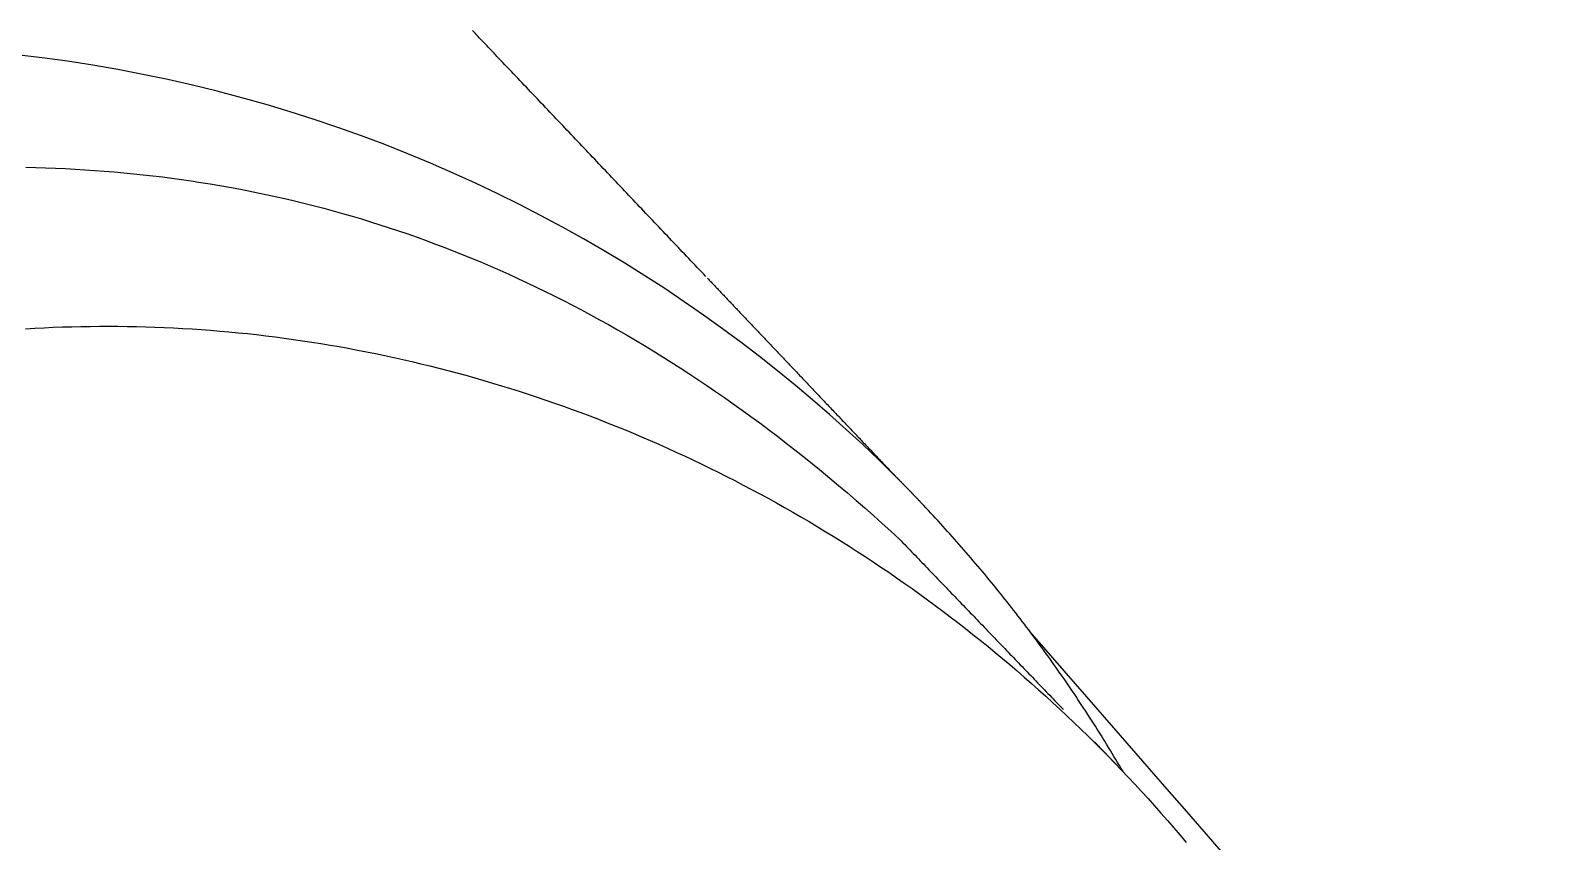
# Model space of a CAD drawing. Header units: metres. Extents: x 630750 to 860239, y 578133 to 726633.
# Drawn here: x 708255.52 to 708279.79, y 673602.79 to 673615.67 of the extents above; entities that cross this region are included whole.
import ezdxf

# ---------------------------------------------------------------- set-up
doc = ezdxf.new("R2010")
doc.units = ezdxf.units.M
doc.header["$LTSCALE"] = 300
doc.linetypes.add('3$0$업무시설_xr-base$0$CONTINOUS', pattern=[0])
for name, color, linetype in [('3$0$A-CON', 2, 'Continuous'), ('3$0$A-WALL-CONC', 2, 'Continuous'), ('3$0$KUK-TOILET-fu', 6, 'Continuous')]:
    doc.layers.add(name, color=color, linetype=linetype)

# ---------------------------------------------------------------- blocks, each defined once
blk = doc.blocks.new('3$0$con2')
at = {"layer": '3$0$A-WALL-CONC', "linetype": '3$0$업무시설_xr-base$0$CONTINOUS'}
h = blk.add_hatch(color=251, dxfattribs=at)
h.dxf.hatch_style = 1
edge = h.paths.add_edge_path(flags=17)
edge.add_arc((-134345.858, -276172.156), 450, 0, 360)
h.paths.add_polyline_path([(-156156.583, -311179.88), (-156334.967, -311089.442), (-156922.815, -312248.94), (-156744.43, -312339.378)], flags=16)
h.paths.add_polyline_path([(-157332.277, -313498.876), (-157510.662, -313408.438), (-158053.29, -314478.744), (-157874.905, -314569.182)], flags=16)
h.paths.add_polyline_path([(-94657.594, -334034.689), (-94715.668, -334226.072), (-93739.615, -334522.248), (-93681.541, -334330.865)], flags=17)
h.paths.add_polyline_path([(-111499.305, -328924.21), (-111557.378, -329115.593), (-110581.325, -329411.769), (-110523.251, -329220.386)], flags=17)
h.paths.add_polyline_path([(-109394.092, -329563.02), (-109452.165, -329754.403), (-108476.112, -330050.579), (-108418.038, -329859.196)], flags=17)
h.paths.add_polyline_path([(-107288.879, -330201.83), (-107346.952, -330393.213), (-106370.899, -330689.389), (-106312.825, -330498.006)], flags=17)
h.paths.add_polyline_path([(-105183.666, -330840.64), (-105241.739, -331032.023), (-104265.686, -331328.199), (-104207.612, -331136.816)], flags=17)
h.paths.add_polyline_path([(-103078.453, -331479.45), (-103136.526, -331670.833), (-102160.473, -331967.009), (-102102.399, -331775.626)], flags=16)
h.paths.add_polyline_path([(-100973.24, -332118.26), (-101031.313, -332309.643), (-100055.26, -332605.819), (-99997.186, -332414.436)], flags=16)
h.paths.add_polyline_path([(-98868.027, -332757.07), (-98926.1, -332948.453), (-97950.047, -333244.629), (-97891.973, -333053.246)], flags=16)
h.paths.add_polyline_path([(-96762.814, -333395.88), (-96820.887, -333587.263), (-95844.834, -333883.439), (-95786.76, -333692.056)], flags=16)
edge = h.paths.add_edge_path(flags=17)
edge.add_arc((-134345.856, -286072.182), 450, 0, 360)
h.paths.add_polyline_path([(-143845.859, -275922.157), (-143845.859, -275872.157), (-144545.853, -275872.157), (-144545.853, -286422.157), (-141345.854, -286422.157), (-141345.854, -286222.157), (-143845.853, -286222.157), (-143845.853, -285772.161), (-144345.853, -285772.161), (-144345.853, -276572.157), (-143845.853, -276572.157), (-143845.853, -276122.157), (-141745.853, -276122.157), (-141345.854, -276122.157), (-141345.854, -275922.157)], flags=17)
h.paths.add_polyline_path([(-104645.857, -260722.156), (-107545.856, -260722.155), (-107545.856, -260922.155), (-104645.857, -260922.156)], flags=16)
h.paths.add_polyline_path([(-105845.857, -322372.155), (-105845.857, -325422.155), (-105555.857, -325422.155), (-105555.857, -325222.155), (-105645.857, -325222.155), (-105645.857, -322572.155), (-99445.857, -322572.155), (-99445.857, -325222.155), (-104555.857, -325222.155), (-104555.857, -325422.155), (-99245.857, -325422.155), (-99245.857, -322372.155)], flags=17)
edge = h.paths.add_edge_path(flags=17)
edge.add_arc((-99495.856, -295972.156), 450, 0, 360)
edge = h.paths.add_edge_path(flags=17)
edge.add_arc((-114495.858, -312472.156), 450, 0, 360)
edge = h.paths.add_edge_path(flags=17)
edge.add_arc((-114495.858, -319072.156), 450, 0, 360)
edge = h.paths.add_edge_path(flags=16)
edge.add_arc((-114545.858, -327472.156), 400, 0, 360)
h.paths.add_polyline_path([(-99895.856, -302172.155), (-99095.856, -302172.155), (-99095.856, -302972.155), (-99895.856, -302972.155)], flags=17)
h.paths.add_polyline_path([(-92295.858, -302072.156), (-91595.858, -302072.156), (-91595.858, -303072.156), (-92295.858, -303072.156)], flags=17)
h.paths.add_polyline_path([(-92295.858, -311972.156), (-91595.858, -311972.156), (-91595.858, -312972.156), (-92295.858, -312972.156)], flags=17)
edge = h.paths.add_edge_path()
edge.add_arc((-127717.72, -334910.624), 400, 0, 360)
h.paths.add_polyline_path([(-166745.858, -285572.156), (-165945.858, -285572.156), (-165945.858, -286372.156), (-166745.858, -286372.156)], flags=16)
h.paths.add_polyline_path([(-151620.101, -327239.629), (-152385.633, -327007.334), (-152617.927, -327772.866), (-151852.395, -328005.161)], flags=16)
h.paths.add_polyline_path([(-164251.379, -323406.769), (-165016.911, -323174.474), (-165249.205, -323940.006), (-164483.673, -324172.301)], flags=17)
h.paths.add_polyline_path([(-165728.136, -305715.747), (-166493.668, -305483.453), (-166725.962, -306248.985), (-165960.43, -306481.279)], flags=16)
h.paths.add_polyline_path([(-170567.018, -321490.339), (-171332.55, -321258.044), (-171564.844, -322023.576), (-170799.312, -322255.871)], flags=17)
h.paths.add_polyline_path([(-166745.856, -295572.154), (-165945.856, -295572.154), (-165945.856, -296372.154), (-166745.856, -296372.154)], flags=16)
edge = h.paths.add_edge_path(flags=16)
edge.add_arc((-137840, -314543.935), 450, 0, 360)
edge = h.paths.add_edge_path(flags=16)
edge.add_arc((-128366.542, -317418.58), 450, 0, 360)
h.paths.add_polyline_path([(-146814.546, -311402.673), (-147580.078, -311170.379), (-147812.373, -311935.911), (-147046.841, -312168.205)], flags=16)
h.paths.add_polyline_path([(-182399.099, -318004.491), (-183068.939, -317801.233), (-183272.197, -318471.073), (-182602.357, -318674.331)], flags=16)
h.paths.add_polyline_path([(-183245.858, -305522.156), (-182545.858, -305522.156), (-182545.858, -306222.156), (-183245.858, -306222.156)], flags=16)
h.paths.add_polyline_path([(-183245.858, -295622.156), (-182545.858, -295622.156), (-182545.858, -296322.156), (-183245.858, -296322.156)], flags=17)
h.paths.add_polyline_path([(-183245.858, -285722.156), (-182545.858, -285722.156), (-182545.858, -286422.156), (-183245.858, -286422.156)], flags=17)
h.paths.add_polyline_path([(-183245.858, -280472.154), (-182545.858, -280472.154), (-182545.858, -281172.154), (-183245.858, -281172.154)], flags=17)
h.paths.add_polyline_path([(-167847.824, -312701.227), (-168613.356, -312468.932), (-168845.65, -313234.464), (-168080.118, -313466.759)], flags=17)
h.paths.add_polyline_path([(-173995.858, -310859.87), (-173195.858, -310859.87), (-173195.858, -311659.87), (-173995.858, -311659.87)], flags=16)
h.paths.add_polyline_path([(-173995.858, -305472.156), (-173195.858, -305472.156), (-173195.858, -306272.156), (-173995.858, -306272.156)], flags=16)
edge = h.paths.add_edge_path(flags=17)
edge.add_arc((-130500.747, -324451.906), 450, 0, 360)
edge = h.paths.add_edge_path(flags=17)
edge.add_arc((-139974.207, -321577.262), 450, 0, 360)
h.paths.add_polyline_path([(-148948.752, -318435.999), (-149714.284, -318203.704), (-149946.579, -318969.236), (-149181.047, -319201.531)], flags=16)
h.paths.add_polyline_path([(-173995.858, -295572.156), (-173195.858, -295572.156), (-173195.858, -296372.156), (-173995.858, -296372.156)], flags=16)
h.paths.add_polyline_path([(-173995.858, -285672.156), (-173195.858, -285672.156), (-173195.858, -286472.156), (-173995.858, -286472.156)], flags=16)
h.paths.add_polyline_path([(-164445.853, -276572.156), (-163645.853, -276572.156), (-163645.853, -275772.156), (-164445.853, -275772.156)], flags=16)
h.paths.add_polyline_path([(-173945.858, -276472.156), (-173345.858, -276472.156), (-173345.858, -275872.156), (-173945.858, -275872.156)], flags=17)
h.paths.add_polyline_path([(-144645.853, -302172.155), (-143845.853, -302172.155), (-143845.853, -302972.155), (-144645.853, -302972.155)], flags=17)
h.paths.add_polyline_path([(-144645.853, -295572.155), (-143845.853, -295572.155), (-143845.853, -296372.155), (-144645.853, -296372.155)], flags=16)
h.paths.add_polyline_path([(-99845.856, -327072.155), (-99045.856, -327072.155), (-99045.856, -327872.155), (-99845.856, -327872.155)], flags=16)
h.paths.add_polyline_path([(-154445.853, -302272.155), (-153845.853, -302272.155), (-153845.853, -302872.155), (-154445.853, -302872.155)], flags=17)
edge = h.paths.add_edge_path(flags=17)
edge.add_arc((-124445.856, -286072.156), 350, 0, 360)
edge = h.paths.add_edge_path(flags=17)
edge.add_arc((-124445.856, -295972.155), 350, 0, 360)
edge = h.paths.add_edge_path(flags=17)
edge.add_arc((-134345.855, -302572.155), 350, 0, 360)
edge = h.paths.add_edge_path(flags=17)
edge.add_arc((-134345.855, -295972.155), 350, 0, 360)
h.paths.add_polyline_path([(-92345.858, -253222.152), (-91645.858, -253222.152), (-91645.858, -253922.152), (-92345.858, -253922.152)], flags=17)
h.paths.add_polyline_path([(-173995.858, -253222.152), (-173295.858, -253222.152), (-173295.858, -253922.152), (-173995.858, -253922.152)], flags=17)
h.paths.add_polyline_path([(-92345.858, -333872.156), (-91645.858, -333872.156), (-91645.858, -334572.156), (-92345.858, -334572.156)], flags=17)
h.paths.add_polyline_path([(-92395.858, -327072.156), (-91645.858, -327072.156), (-91645.858, -327872.156), (-92395.858, -327872.156)], flags=16)
h.paths.add_polyline_path([(-92295.858, -318572.156), (-91595.858, -318572.156), (-91595.858, -319572.156), (-92295.858, -319572.156)], flags=17)
edge = h.paths.add_edge_path(flags=17)
edge.add_arc((-107945.858, -329272.156), 450, 0, 360)
edge = h.paths.add_edge_path(flags=17)
edge.add_arc((-107945.858, -295972.156), 500, 0, 360)
h.paths.add_polyline_path([(-108345.858, -318572.156), (-107545.858, -318572.156), (-107545.858, -319572.156), (-108345.858, -319572.156)], flags=17)
h.paths.add_polyline_path([(-108345.858, -311972.156), (-107545.858, -311972.156), (-107545.858, -312972.156), (-108345.858, -312972.156)], flags=17)
h.paths.add_polyline_path([(-108345.858, -302072.156), (-107545.858, -302072.156), (-107545.858, -303072.156), (-108345.858, -303072.156)], flags=17)
h.paths.add_polyline_path([(-124845.86, -253172.156), (-124045.86, -253172.156), (-124045.86, -253972.156), (-124845.86, -253972.156)], flags=17)
h.paths.add_polyline_path([(-144645.858, -253172.156), (-143845.858, -253172.156), (-143845.858, -253972.156), (-144645.858, -253972.156)], flags=17)
h.paths.add_polyline_path([(-164445.607, -253172.156), (-163645.607, -253172.156), (-163645.607, -253972.156), (-164445.607, -253972.156)], flags=17)
h.paths.add_polyline_path([(-114945.858, -253172.156), (-114145.858, -253172.156), (-114145.858, -253972.156), (-114945.858, -253972.156)], flags=17)
h.paths.add_polyline_path([(-134645.858, -253272.156), (-134045.858, -253272.156), (-134045.858, -253872.156), (-134645.858, -253872.156)], flags=17)
h.paths.add_polyline_path([(-154445.858, -253272.156), (-153845.858, -253272.156), (-153845.858, -253872.156), (-154445.858, -253872.156)], flags=17)
h.paths.add_polyline_path([(-99745.858, -253272.156), (-99145.858, -253272.156), (-99145.858, -253872.156), (-99745.858, -253872.156)], flags=17)
h.paths.add_polyline_path([(-108345.858, -253172.156), (-107545.858, -253172.156), (-107545.858, -253972.156), (-108345.858, -253972.156)], flags=17)
h.paths.add_polyline_path([(-92295.858, -295622.156), (-91595.858, -295622.156), (-91595.858, -296322.156), (-92295.858, -296322.156)], flags=17)
h.paths.add_polyline_path([(-92295.858, -285722.156), (-91595.858, -285722.156), (-91595.858, -286422.156), (-92295.858, -286422.156)], flags=17)
h.paths.add_polyline_path([(-92295.858, -275822.156), (-91595.858, -275822.156), (-91595.858, -276522.156), (-92295.858, -276522.156)], flags=17)
h.paths.add_polyline_path([(-92295.858, -269222.156), (-91595.858, -269222.156), (-91595.858, -269922.156), (-92295.858, -269922.156)], flags=17)
h.paths.add_polyline_path([(-92295.858, -260722.156), (-91595.858, -260722.156), (-91595.858, -261422.156), (-92295.858, -261422.156)], flags=17)
h.paths.add_polyline_path([(-99845.858, -331472.156), (-99045.858, -331472.156), (-99045.858, -332272.156), (-99845.858, -332272.156)], flags=16)
h.paths.add_polyline_path([(-114945.858, -285672.156), (-114145.858, -285672.156), (-114145.858, -286472.156), (-114945.858, -286472.156)], flags=16)
h.paths.add_polyline_path([(-174045.858, -269172.156), (-173245.858, -269172.156), (-173245.858, -269972.156), (-174045.858, -269972.156)], flags=16)
h.paths.add_polyline_path([(-174045.858, -260672.156), (-173245.858, -260672.156), (-173245.858, -261472.156), (-174045.858, -261472.156)], flags=16)
edge = h.paths.add_edge_path(flags=17)
edge.add_arc((-124445.858, -276172.156), 450, 0, 360)
edge = h.paths.add_edge_path(flags=17)
edge.add_arc((-114545.858, -295972.156), 450, 0, 360)
edge = h.paths.add_edge_path(flags=17)
edge.add_arc((-114545.858, -302572.156), 450, 0, 360)
h.paths.add_polyline_path([(-114945.858, -269172.156), (-114145.858, -269172.156), (-114145.858, -269972.156), (-114945.858, -269972.156)], flags=16)
h.paths.add_polyline_path([(-100595.858, -260722.156), (-99795.858, -260722.156), (-99795.858, -261522.156), (-100595.858, -261522.156)], flags=17)
h.paths.add_polyline_path([(-114945.858, -260672.156), (-114145.858, -260672.156), (-114145.858, -261472.156), (-114945.858, -261472.156)], flags=16)
h.paths.add_polyline_path([(-108345.856, -285672.155), (-107545.856, -285672.155), (-107545.856, -286472.155), (-108345.856, -286472.155)], flags=16)
h.paths.add_polyline_path([(-99895.856, -285672.155), (-99095.856, -285672.155), (-99095.856, -286472.155), (-99895.856, -286472.155)], flags=16)
h.paths.add_polyline_path([(-99895.856, -275772.155), (-99095.856, -275772.155), (-99095.856, -276572.155), (-99895.856, -276572.155)], flags=16)
h.paths.add_polyline_path([(-108345.856, -275772.155), (-107545.856, -275772.155), (-107545.856, -276572.155), (-108345.856, -276572.155)], flags=16)
h.paths.add_polyline_path([(-114945.856, -275772.155), (-114145.856, -275772.155), (-114145.856, -276572.155), (-114945.856, -276572.155)], flags=16)
h.paths.add_polyline_path([(-124845.856, -260672.155), (-124045.856, -260672.155), (-124045.856, -261472.155), (-124845.856, -261472.155)], flags=16)
h.paths.add_polyline_path([(-134745.856, -260672.155), (-133945.856, -260672.155), (-133945.856, -261472.155), (-134745.856, -261472.155)], flags=16)
h.paths.add_polyline_path([(-144645.856, -260672.155), (-143845.856, -260672.155), (-143845.856, -261472.155), (-144645.856, -261472.155)], flags=16)
h.paths.add_polyline_path([(-154545.856, -260672.155), (-153745.856, -260672.155), (-153745.856, -261472.155), (-154545.856, -261472.155)], flags=16)
h.paths.add_polyline_path([(-154545.856, -269172.155), (-153745.856, -269172.155), (-153745.856, -269972.155), (-154545.856, -269972.155)], flags=16)
h.paths.add_polyline_path([(-144645.856, -269172.155), (-143845.856, -269172.155), (-143845.856, -269972.155), (-144645.856, -269972.155)], flags=16)
h.paths.add_polyline_path([(-134745.856, -269172.155), (-133945.856, -269172.155), (-133945.856, -269972.155), (-134745.856, -269972.155)], flags=16)
h.paths.add_polyline_path([(-124845.856, -269172.155), (-124045.856, -269172.155), (-124045.856, -269972.155), (-124845.856, -269972.155)], flags=16)
h.paths.add_polyline_path([(-99895.856, -269172.155), (-99095.856, -269172.155), (-99095.856, -269972.155), (-99895.856, -269972.155)], flags=16)
edge = h.paths.add_edge_path(flags=17)
edge.add_arc((-142631.076, -330333.035), 450, 0, 360)
h.paths.add_polyline_path([(-92245.856, -248122.155), (-91645.856, -248122.155), (-91645.856, -248722.155), (-92245.856, -248722.155)], flags=16)
h.paths.add_polyline_path([(-154545.853, -275772.155), (-153745.853, -275772.155), (-153745.853, -276572.155), (-154545.853, -276572.155)], flags=16)
h.paths.add_polyline_path([(-181495.856, -275872.155), (-180895.856, -275872.155), (-180895.856, -276472.155), (-181495.856, -276472.155)], flags=17)
h.paths.add_polyline_path([(-181495.856, -269272.155), (-180895.856, -269272.155), (-180895.856, -269872.155), (-181495.856, -269872.155)], flags=17)
h.paths.add_polyline_path([(-181495.856, -260772.155), (-180895.856, -260772.155), (-180895.856, -261372.155), (-181495.856, -261372.155)], flags=17)
h.paths.add_polyline_path([(-99745.856, -248122.155), (-99145.856, -248122.155), (-99145.856, -248722.155), (-99745.856, -248722.155)], flags=16)
h.paths.add_polyline_path([(-108245.856, -248122.155), (-107645.856, -248122.155), (-107645.856, -248722.155), (-108245.856, -248722.155)], flags=16)
h.paths.add_polyline_path([(-114845.856, -248122.155), (-114245.856, -248122.155), (-114245.856, -248722.155), (-114845.856, -248722.155)], flags=16)
h.paths.add_polyline_path([(-124745.856, -248122.155), (-124145.856, -248122.155), (-124145.856, -248722.155), (-124745.856, -248722.155)], flags=16)
h.paths.add_polyline_path([(-134645.856, -248122.155), (-134045.856, -248122.155), (-134045.856, -248722.155), (-134645.856, -248722.155)], flags=16)
h.paths.add_polyline_path([(-144545.856, -248122.155), (-143945.856, -248122.155), (-143945.856, -248722.155), (-144545.856, -248722.155)], flags=16)
h.paths.add_polyline_path([(-154445.856, -248122.155), (-153845.856, -248122.155), (-153845.856, -248722.155), (-154445.856, -248722.155)], flags=16)
h.paths.add_polyline_path([(-164345.856, -248122.155), (-163745.856, -248122.155), (-163745.856, -248722.155), (-164345.856, -248722.155)], flags=16)
h.paths.add_polyline_path([(-173945.856, -248122.155), (-173345.856, -248122.155), (-173345.856, -248722.155), (-173945.856, -248722.155)], flags=16)
h.paths.add_polyline_path([(-181495.856, -248122.155), (-180895.856, -248122.155), (-180895.856, -248722.155), (-181495.856, -248722.155)], flags=17)
h.paths.add_polyline_path([(-156129.819, -308837.283), (-156275.205, -309124.049), (-155530.069, -309501.822), (-155767.469, -309970.08), (-155589.079, -310060.508), (-155031.87, -308961.442), (-158742.65, -307835.436), (-158800.724, -308026.819), (-158705.032, -308055.856), (-159053.474, -309204.154), (-159149.166, -309175.117), (-159207.239, -309366.5), (-159111.548, -309395.537), (-160940.867, -315424.101), (-163476.692, -314654.625), (-161647.373, -308626.061), (-160164.154, -309076.131), (-160106.081, -308884.748), (-161589.299, -308434.678), (-161240.857, -307286.38), (-159757.639, -307736.451), (-159699.565, -307545.068), (-161374.166, -307036.923), (-163726.149, -314787.935), (-158751.162, -316297.554), (-158462.755, -315728.692), (-158641.134, -315638.244), (-158853.666, -316057.445), (-160749.484, -315482.175), (-158513.649, -308113.929)], flags=16)
h.paths.add_polyline_path([(-164195.856, -268622.155), (-164395.856, -268622.155), (-164395.856, -260722.155), (-161345.856, -260722.155), (-161345.856, -269922.155), (-164395.856, -269922.155), (-164395.856, -269622.155), (-164195.856, -269622.155), (-164195.856, -269722.155), (-161545.856, -269722.155), (-161545.856, -267322.155), (-163095.856, -267322.155), (-163095.856, -267122.155), (-161545.856, -267122.155), (-161545.856, -260922.155), (-164195.856, -260922.155), (-164195.856, -267122.155), (-164095.856, -267122.155), (-164095.856, -267322.155), (-164195.856, -267322.155)], flags=16)
h.paths.add_polyline_path([(-133745.855, -297419.015), (-133445.855, -297419.015), (-133445.858, -294772.158), (-133745.858, -294772.158)], flags=16)
h.paths.add_polyline_path([(-174045.856, -269972.155), (-174045.856, -269172.155), (-173245.856, -269172.155), (-173245.856, -269972.155)], flags=16)
edge = h.paths.add_edge_path()
edge.add_line((-92095.862, -249472.154), (-92095.867, -249672.154))
edge.add_line((-92095.862, -249472.154), (-92095.862, -249672.154))
edge.add_line((-92095.862, -249472.154), (-92095.857, -249672.154))
edge.add_line((-107745.856, -269122.154), (-107945.856, -269122.154))
edge.add_line((-107945.856, -266622.156), (-107745.856, -266622.156))
edge.add_line((-107945.856, -265972.156), (-107945.857, -266622.156))
edge.add_line((-107945.856, -269122.154), (-107945.856, -269672.156))
edge.add_line((-107745.856, -269472.156), (-107745.856, -269122.154))
edge.add_line((-107745.857, -266622.156), (-107745.856, -265972.156))
edge.add_arc((-131699.447, -252472.154), 9200, 49.5048679, 89.9999998)
edge.add_line((-91895.856, -331197.156), (-91595.858, -331197.156))
edge.add_line((-91595.858, -321272.156), (-91895.856, -321272.156))
edge.add_line((-102295.856, -264497.155), (-102095.856, -264497.155))
edge.add_line((-102295.856, -263497.155), (-102095.856, -263497.155))
edge.add_line((-102095.856, -264497.155), (-102095.856, -264872.155))
edge.add_line((-102095.856, -262922.155), (-102095.856, -263497.155))
edge.add_line((-102295.856, -264497.155), (-102295.856, -264672.155))
edge.add_line((-102295.856, -263122.155), (-102295.856, -263497.155))
edge.add_line((-102095.856, -264872.155), (-103745.856, -264872.155))
edge.add_line((-102295.856, -264672.155), (-103745.856, -264672.155))
edge.add_line((-112628.464, -328581.576), (-113861.43, -328207.442))
edge.add_line((-112686.538, -328772.959), (-112628.464, -328581.576))
edge.add_line((-113989.848, -328377.48), (-112686.538, -328772.959))
edge.add_line((-91895.856, -334572.156), (-91895.856, -334872.719))
edge.add_line((-91895.856, -334872.719), (-92552.38, -334673.502))
edge.add_line((-91595.858, -321272.156), (-91595.856, -257872.019))
edge.add_line((-91645.858, -327872.156), (-91595.858, -327872.156))
edge.add_line((-91595.858, -327872.156), (-91595.858, -326772.156))
edge.add_line((-92552.38, -334673.502), (-92610.454, -334864.885))
edge.add_line((-92610.454, -334864.885), (-91595.858, -335172.756))
edge.add_line((-91595.858, -335172.756), (-91595.858, -331197.156))
edge.add_line((-113989.848, -328504.281), (-113989.848, -328377.48))
edge.add_line((-114139.848, -328504.281), (-114139.848, -328154.58))
edge.add_line((-114212.746, -327693.597), (-113861.43, -328207.442))
edge.add_line((-114363.142, -327827.985), (-114139.848, -328154.58))
edge.add_line((-114139.848, -328504.281), (-113989.848, -328504.281))
edge.add_line((-91595.858, -326772.156), (-91895.856, -326772.156))
edge.add_line((-180895.854, -299322.155), (-182995.856, -299322.155))
edge.add_line((-180895.854, -299022.155), (-180895.854, -299322.155))
edge.add_line((-182995.856, -299022.155), (-180895.854, -299022.155))
edge.add_line((-180895.856, -304122.155), (-180895.856, -304422.155))
edge.add_line((-180895.856, -287122.155), (-182995.858, -287122.155))
edge.add_line((-180895.856, -287422.155), (-180895.856, -287122.155))
edge.add_line((-182995.858, -287422.155), (-180895.856, -287422.155))
edge.add_line((-180895.856, -293072.155), (-182995.857, -293072.155))
edge.add_line((-180895.856, -292772.155), (-180895.856, -293072.155))
edge.add_line((-182995.858, -292772.155), (-180895.856, -292772.155))
edge.add_line((-180895.856, -304422.155), (-182995.856, -304422.155))
edge.add_line((-182995.856, -304122.155), (-180895.856, -304122.155))
edge.add_line((-91595.858, -331197.156), (-91595.858, -335172.756))
edge.add_line((-91595.858, -257872.148), (-91595.858, -321272.156))
edge.add_line((-92095.862, -249472.154), (-92095.854, -249672.154))
edge.add_line((-89395.607, -249672.154), (-92095.854, -249672.154))
edge.add_line((-89395.615, -249472.154), (-92095.862, -249472.154))
edge.add_line((-125725.12, -245475.676), (-122586.818, -248122.155))
edge.add_line((-128045.858, -242472.155), (-121345.859, -248122.155))
edge.add_line((-144945.858, -243272.155), (-131695.93, -243272.155))
edge.add_line((-145745.858, -242472.155), (-128045.858, -242472.155))
edge.add_line((-144945.858, -248122.155), (-144945.858, -243272.155))
edge.add_line((-145745.858, -248122.155), (-145745.858, -242472.155))
edge.add_line((-183095.921, -306222.156), (-183095.94, -313624.25))
edge.add_line((-183295.857, -313624.25), (-183095.857, -313624.25))
edge.add_line((-89395.607, -248522.152), (-91645.854, -248522.152))
edge.add_line((-92095.856, -257472.146), (-89395.607, -257472.146))
edge.add_line((-91595.856, -257872.146), (-88995.607, -257872.146))
edge.add_line((-89395.607, -249672.154), (-89395.607, -257472.146))
edge.add_line((-89395.607, -248522.152), (-89395.615, -249472.154))
edge.add_line((-88995.607, -248122.152), (-88995.607, -257872.146))
edge.add_line((-88995.607, -248122.152), (-91645.856, -248122.152))
edge.add_line((-102295.856, -263122.155), (-103745.856, -263122.155))
edge.add_line((-102095.856, -262922.155), (-103745.856, -262922.155))
edge.add_line((-99295.856, -275772.155), (-99295.856, -269972.155))
edge.add_line((-99095.856, -275772.155), (-99095.856, -269972.155))
edge.add_line((-99295.856, -285672.155), (-99295.856, -276572.155))
edge.add_line((-99095.856, -285672.155), (-99095.856, -276572.155))
edge.add_line((-99295.856, -290172.155), (-99095.856, -290172.155))
edge.add_line((-183245.856, -306222.155), (-183295.921, -306222.155))
edge.add_line((-111745.856, -265972.155), (-107945.856, -265972.155))
edge.add_line((-111745.856, -262022.155), (-111745.856, -265972.155))
edge.add_line((-111545.856, -262022.155), (-111745.856, -262022.155))
edge.add_line((-111545.856, -262922.155), (-111545.856, -262022.155))
edge.add_line((-111445.856, -262922.155), (-111545.856, -262922.155))
edge.add_line((-111445.856, -263122.155), (-111445.856, -262922.155))
edge.add_line((-111545.856, -263122.155), (-111445.856, -263122.155))
edge.add_line((-111545.856, -265772.155), (-111545.856, -263122.155))
edge.add_line((-103945.856, -265772.155), (-111545.856, -265772.155))
edge.add_line((-103945.856, -263122.155), (-103945.856, -265772.155))
edge.add_line((-110445.856, -263122.155), (-103945.856, -263122.155))
edge.add_line((-110445.856, -262922.155), (-110445.856, -263122.155))
edge.add_line((-109295.856, -262922.155), (-110445.856, -262922.155))
edge.add_line((-109295.856, -260922.155), (-109295.856, -262922.155))
edge.add_line((-111545.856, -260922.155), (-109295.856, -260922.155))
edge.add_line((-111545.856, -261022.155), (-111545.856, -260922.155))
edge.add_line((-111745.856, -261022.155), (-111545.856, -261022.155))
edge.add_line((-111745.856, -260722.155), (-111745.856, -261022.155))
edge.add_line((-108245.856, -260722.155), (-111745.856, -260722.155))
edge.add_line((-108245.856, -260922.155), (-108245.856, -260722.155))
edge.add_line((-109095.856, -260922.155), (-108245.856, -260922.155))
edge.add_line((-109095.856, -262922.155), (-109095.856, -260922.155))
edge.add_line((-103945.856, -262922.155), (-109095.856, -262922.155))
edge.add_line((-103945.856, -260722.156), (-103945.856, -262922.155))
edge.add_line((-103745.856, -260722.156), (-103945.856, -260722.156))
edge.add_line((-103745.856, -262922.155), (-103745.856, -260722.156))
edge.add_line((-103745.856, -264672.155), (-103745.856, -263122.155))
edge.add_line((-103745.856, -266622.156), (-103745.856, -264872.155))
edge.add_line((-103945.856, -266622.156), (-103745.856, -266622.156))
edge.add_line((-103945.856, -265972.155), (-103945.856, -266622.156))
edge.add_line((-107745.856, -265972.155), (-103945.856, -265972.155))
edge.add_line((-103745.857, -269157.76), (-103945.857, -269162.155))
edge.add_line((-103745.857, -269672.155), (-103745.857, -269157.76))
edge.add_line((-107945.856, -269672.155), (-103745.857, -269672.155))
edge.add_line((-103945.856, -269472.155), (-107745.856, -269472.155))
edge.add_line((-103945.856, -269162.155), (-103945.856, -269472.155))
edge.add_line((-173945.856, -248622.155), (-180895.856, -248622.155))
edge.add_line((-164345.856, -248622.155), (-173345.856, -248622.155))
edge.add_line((-154445.856, -248622.155), (-163745.856, -248622.155))
edge.add_line((-154445.856, -248122.155), (-181495.856, -248122.155))
edge.add_line((-144545.856, -248622.155), (-153845.856, -248622.155))
edge.add_line((-114845.856, -248622.155), (-124145.856, -248622.155))
edge.add_line((-108245.856, -248622.155), (-114245.856, -248622.155))
edge.add_line((-99745.856, -248622.155), (-107645.856, -248622.155))
edge.add_line((-92245.856, -248622.155), (-99145.856, -248622.155))
edge.add_line((-145745.858, -248122.155), (-153845.856, -248122.155))
edge.add_line((-144545.856, -248122.155), (-144945.858, -248122.155))
edge.add_line((-122586.818, -248122.155), (-124145.856, -248122.155))
edge.add_line((-91645.856, -248122.155), (-121345.859, -248122.155))
edge.add_line((-180995.858, -280772.154), (-182545.858, -280772.154))
edge.add_line((-181495.858, -280472.154), (-183295.858, -280472.154))
edge.add_line((-180995.857, -276472.155), (-180995.858, -280772.154))
edge.add_line((-180995.856, -269872.155), (-180995.857, -275872.155))
edge.add_line((-180995.856, -261372.155), (-180995.856, -269272.155))
edge.add_line((-180995.856, -248722.155), (-180995.856, -260772.155))
edge.add_line((-181495.856, -248122.155), (-181495.858, -280472.154))
edge.add_line((-91895.856, -331197.156), (-91895.856, -333872.156))
edge.add_line((-91895.856, -326772.156), (-91895.856, -327072.155))
edge.add_line((-91895.856, -319572.155), (-91895.856, -321272.156))
edge.add_line((-91895.856, -312972.155), (-91895.856, -318572.155))
edge.add_line((-91895.856, -303072.155), (-91895.856, -311972.155))
edge.add_line((-92095.856, -296322.156), (-92095.856, -302072.155))
edge.add_line((-92095.856, -286422.156), (-92095.856, -295622.156))
edge.add_line((-92095.856, -276522.156), (-92095.856, -285722.156))
edge.add_line((-92095.856, -269922.156), (-92095.856, -275822.156))
edge.add_line((-92095.856, -261422.156), (-92095.856, -269222.156))
edge.add_line((-92095.856, -257472.146), (-92095.856, -260722.156))
edge.add_line((-99095.856, -286472.155), (-99095.856, -290172.155))
edge.add_line((-99295.856, -286472.155), (-99295.856, -290172.155))
edge.add_line((-182995.856, -304422.155), (-182995.856, -305522.155))
edge.add_line((-182995.856, -299322.155), (-182995.856, -304122.155))
edge.add_line((-182995.856, -296322.155), (-182995.856, -299022.155))
edge.add_line((-182995.857, -293072.155), (-182995.856, -295622.155))
edge.add_line((-182995.858, -287422.155), (-182995.858, -292772.155))
edge.add_line((-182995.856, -286422.155), (-182995.858, -287122.155))
edge.add_line((-182995.856, -281172.154), (-182995.856, -285722.155))
edge.add_line((-183295.858, -280472.154), (-183295.857, -313624.25))
blk = doc.blocks.new('EETEEWEWTEW')
at = {"layer": '3$0$KUK-TOILET-fu', "color": 8}
for points in [[(-105.611, 69.1185, 0), (-105.856, 69.3685, 0), (-106.099, 69.6237, 0), (-106.339, 69.8841, 0), (-106.577, 70.1497, 0), (-106.812, 70.4204, 0), (-107.044, 70.6963, 0), (-107.273, 70.9772, 0), (-107.499, 71.2633, 0), (-107.722, 71.5544, 0), (-107.941, 71.8505, 0), (-108.157, 72.1516, 0), (-108.369, 72.4575, 0), (-108.577, 72.7684, 0), (-108.781, 73.084, 0), (-108.981, 73.4044, 0), (-109.177, 73.7295, 0), (-109.368, 74.0591, 0), (-109.554, 74.3933, 0), (-109.736, 74.7319, 0), (-109.913, 75.0748, 0), (-110.085, 75.422, 0), (-110.252, 75.7733, 0), (-110.413, 76.1286, 0), (-110.57, 76.4879, 0), (-110.72, 76.851, 0), (-110.865, 77.2177, 0), (-111.004, 77.588, 0), (-111.138, 77.9618, 0), (-111.265, 78.3388, 0), (-111.386, 78.719, 0), (-111.502, 79.1022, 0), (-111.61, 79.4883, 0), (-111.713, 79.877, 0), (-111.809, 80.2683, 0), (-111.898, 80.662, 0), (-111.981, 81.0579, 0), (-112.057, 81.4559, 0), (-112.126, 81.8558, 0), (-112.188, 82.2574, 0), (-112.244, 82.6605, 0), (-112.292, 83.065, 0)], [(-107.941, 82.922, 0), (-107.949, 82.7758, 0), (-107.956, 82.6295, 0), (-107.963, 82.4831, 0), (-107.968, 82.3365, 0), (-107.972, 82.1899, 0), (-107.976, 82.0432, 0), (-107.978, 81.8965, 0), (-107.979, 81.7496, 0), (-107.98, 81.6027, 0), (-107.979, 81.4557, 0), (-107.977, 81.3086, 0), (-107.975, 81.1615, 0), (-107.971, 81.0143, 0), (-107.966, 80.867, 0), (-107.96, 80.7198, 0), (-107.954, 80.5727, 0), (-107.946, 80.4256, 0), (-107.937, 80.2786, 0), (-107.927, 80.1317, 0), (-107.916, 79.9848, 0), (-107.904, 79.8381, 0), (-107.891, 79.6914, 0), (-107.877, 79.5449, 0), (-107.862, 79.3984, 0), (-107.846, 79.2521, 0), (-107.829, 79.1059, 0), (-107.81, 78.9597, 0), (-107.791, 78.8138, 0), (-107.771, 78.6679, 0), (-107.75, 78.5222, 0), (-107.728, 78.3766, 0), (-107.705, 78.2312, 0), (-107.681, 78.0859, 0), (-107.656, 77.9408, 0), (-107.629, 77.7958, 0), (-107.602, 77.651, 0), (-107.574, 77.5064, 0), (-107.545, 77.3619, 0), (-107.515, 77.2176, 0), (-107.484, 77.0736, 0), (-107.452, 76.9297, 0), (-107.419, 76.786, 0), (-107.385, 76.6425, 0), (-107.35, 76.4992, 0), (-107.314, 76.3561, 0), (-107.277, 76.2132, 0), (-107.239, 76.0706, 0), (-107.2, 75.9282, 0), (-107.16, 75.786, 0), (-107.119, 75.6441, 0), (-107.078, 75.5024, 0), (-107.035, 75.3609, 0), (-106.991, 75.2197, 0), (-106.947, 75.0788, 0), (-106.901, 74.9381, 0), (-106.854, 74.7977, 0), (-106.807, 74.6575, 0), (-106.759, 74.5177, 0), (-106.709, 74.3781, 0), (-106.659, 74.2388, 0), (-106.608, 74.0998, 0), (-106.555, 73.9611, 0), (-106.502, 73.8227, 0), (-106.448, 73.6847, 0), (-106.393, 73.5469, 0), (-106.337, 73.4094, 0), (-106.28, 73.2723, 0), (-106.223, 73.1355, 0), (-106.164, 72.9991, 0), (-106.104, 72.8629, 0), (-106.044, 72.7272, 0), (-105.982, 72.5917, 0), (-105.92, 72.4567, 0), (-105.857, 72.322, 0), (-105.793, 72.1876, 0), (-105.728, 72.0536, 0), (-105.662, 71.92, 0), (-105.595, 71.7868, 0), (-105.527, 71.654, 0), (-105.458, 71.5215, 0), (-105.389, 71.3895, 0), (-105.318, 71.2578, 0), (-105.247, 71.1266, 0), (-105.175, 70.9958, 0), (-105.101, 70.8653, 0), (-105.027, 70.7353, 0), (-104.952, 70.6058, 0), (-104.877, 70.4766, 0), (-104.8, 70.3479, 0), (-104.722, 70.2197, 0), (-104.644, 70.0919, 0), (-104.565, 69.9645, 0), (-104.485, 69.8376, 0), (-104.404, 69.7112, 0), (-104.322, 69.5852, 0), (-104.239, 69.4597, 0), (-104.155, 69.3347, 0), (-104.071, 69.2102, 0), (-103.986, 69.0861, 0), (-103.899, 68.9626, 0), (-103.812, 68.8395, 0), (-103.725, 68.7169, 0), (-103.636, 68.5949, 0), (-103.546, 68.4734, 0), (-103.456, 68.3523, 0), (-103.365, 68.2318, 0), (-103.273, 68.1119, 0), (-103.18, 67.9925, 0), (-103.086, 67.8736, 0), (-102.991, 67.7552, 0), (-102.896, 67.6374, 0), (-102.8, 67.5202, 0), (-102.703, 67.4035, 0), (-102.605, 67.2874, 0), (-102.506, 67.1718, 0), (-102.406, 67.0568, 0), (-102.306, 66.9424, 0), (-102.205, 66.8286, 0), (-102.103, 66.7154, 0), (-102, 66.6028, 0), (-101.897, 66.4908, 0), (-101.792, 66.3793, 0), (-101.687, 66.2685, 0), (-101.581, 66.1583, 0), (-101.474, 66.0488, 0), (-101.367, 65.9398, 0), (-101.258, 65.8315, 0), (-101.149, 65.7238, 0), (-101.039, 65.6168, 0), (-100.928, 65.5104, 0), (-100.817, 65.4047, 0), (-100.704, 65.2996, 0), (-100.591, 65.1951, 0), (-100.477, 65.0914, 0), (-100.363, 64.9883, 0), (-100.247, 64.8859, 0), (-100.131, 64.7842, 0), (-100.014, 64.6831, 0), (-99.8963, 64.5828, 0), (-99.7778, 64.4831, 0)], [(-110.504, 82.9165, 0), (-110.501, 82.7601, 0), (-110.496, 82.6039, 0), (-110.49, 82.448, 0), (-110.484, 82.2923, 0), (-110.476, 82.1369, 0), (-110.466, 81.9818, 0), (-110.456, 81.8269, 0), (-110.445, 81.6723, 0), (-110.432, 81.5179, 0), (-110.418, 81.3638, 0), (-110.403, 81.2099, 0), (-110.387, 81.0563, 0), (-110.37, 80.9029, 0), (-110.351, 80.7497, 0), (-110.332, 80.5969, 0), (-110.311, 80.4442, 0), (-110.289, 80.2918, 0), (-110.265, 80.1397, 0), (-110.241, 79.9877, 0), (-110.215, 79.8361, 0), (-110.189, 79.6846, 0), (-110.16, 79.5334, 0), (-110.131, 79.3824, 0), (-110.101, 79.2317, 0), (-110.069, 79.0812, 0), (-110.036, 78.9309, 0), (-110.002, 78.7809, 0), (-109.967, 78.631, 0), (-109.93, 78.4814, 0), (-109.892, 78.3321, 0), (-109.853, 78.1829, 0), (-109.813, 78.034, 0), (-109.771, 77.8853, 0), (-109.728, 77.7368, 0), (-109.684, 77.5885, 0), (-109.639, 77.4405, 0), (-109.592, 77.2927, 0), (-109.544, 77.145, 0), (-109.495, 76.9976, 0), (-109.445, 76.8504, 0), (-109.393, 76.7034, 0), (-109.34, 76.5566, 0), (-109.286, 76.4101, 0), (-109.23, 76.2637, 0), (-109.173, 76.1175, 0), (-109.115, 75.9716, 0), (-109.056, 75.8258, 0), (-108.995, 75.6802, 0), (-108.933, 75.5349, 0), (-108.869, 75.3897, 0), (-108.805, 75.2447, 0), (-108.739, 75.1, 0), (-108.671, 74.9554, 0), (-108.603, 74.811, 0), (-108.533, 74.6668, 0), (-108.461, 74.5228, 0), (-108.388, 74.379, 0), (-108.314, 74.2353, 0), (-108.239, 74.0919, 0), (-108.162, 73.9486, 0), (-108.084, 73.8055, 0), (-108.005, 73.6626, 0), (-107.924, 73.5199, 0), (-107.842, 73.3773, 0), (-107.758, 73.235, 0), (-107.673, 73.0928, 0), (-107.587, 72.9507, 0), (-107.499, 72.8089, 0), (-107.41, 72.6672, 0), (-107.32, 72.5257, 0), (-107.228, 72.3843, 0), (-107.135, 72.2432, 0), (-107.04, 72.1022, 0), (-106.944, 71.9613, 0), (-106.847, 71.8206, 0), (-106.748, 71.6801, 0), (-106.648, 71.5397, 0), (-106.546, 71.3995, 0), (-106.443, 71.2595, 0), (-106.339, 71.1196, 0), (-106.233, 70.9799, 0), (-106.125, 70.8403, 0), (-106.016, 70.7008, 0), (-105.906, 70.5616, 0), (-105.794, 70.4224, 0), (-105.681, 70.2834, 0), (-105.567, 70.1446, 0), (-105.451, 70.0059, 0), (-105.333, 69.8674, 0), (-105.214, 69.729, 0), (-105.094, 69.5907, 0), (-104.972, 69.4526, 0), (-104.848, 69.3146, 0), (-104.724, 69.1767, 0), (-104.597, 69.039, 0)], [(-112.169, 75.3404, 0), (-112.185, 75.356, 0), (-112.201, 75.3716, 0), (-112.218, 75.3872, 0), (-112.234, 75.4029, 0), (-112.251, 75.4185, 0), (-112.267, 75.4341, 0), (-112.284, 75.4497, 0), (-112.3, 75.4653, 0), (-112.317, 75.4809, 0), (-112.333, 75.4966, 0), (-112.35, 75.5122, 0), (-112.366, 75.5278, 0), (-112.382, 75.5434, 0), (-112.399, 75.559, 0), (-112.415, 75.5746, 0), (-112.432, 75.5903, 0), (-112.448, 75.6059, 0), (-112.465, 75.6215, 0), (-112.481, 75.6371, 0), (-112.498, 75.6527, 0), (-112.514, 75.6683, 0), (-112.531, 75.684, 0), (-112.547, 75.6996, 0), (-112.563, 75.7152, 0), (-112.58, 75.7308, 0), (-112.596, 75.7464, 0), (-112.613, 75.762, 0), (-112.629, 75.7776, 0), (-112.646, 75.7933, 0), (-112.662, 75.8089, 0), (-112.679, 75.8245, 0)], [(-105.177, 68.6957, 0), (-105.182, 68.7001, 0), (-105.186, 68.7045, 0), (-105.191, 68.7089, 0), (-105.196, 68.7132, 0), (-105.2, 68.7176, 0), (-105.205, 68.722, 0), (-105.209, 68.7264, 0), (-105.214, 68.7308, 0), (-105.219, 68.7352, 0), (-105.223, 68.7396, 0), (-105.228, 68.744, 0), (-105.232, 68.7484, 0), (-105.237, 68.7528, 0), (-105.242, 68.7572, 0), (-105.246, 68.7616, 0), (-105.251, 68.766, 0), (-105.255, 68.7704, 0), (-105.26, 68.7748, 0), (-105.265, 68.7792, 0), (-105.269, 68.7836, 0), (-105.274, 68.788, 0), (-105.278, 68.7924, 0), (-105.283, 68.7969, 0), (-105.288, 68.8013, 0), (-105.292, 68.8057, 0), (-105.297, 68.8101, 0), (-105.301, 68.8145, 0), (-105.306, 68.8189, 0), (-105.311, 68.8234, 0), (-105.315, 68.8278, 0), (-105.32, 68.8322, 0), (-105.324, 68.8366, 0), (-105.329, 68.841, 0), (-105.333, 68.8455, 0), (-105.338, 68.8499, 0), (-105.343, 68.8543, 0), (-105.347, 68.8588, 0), (-105.352, 68.8632, 0), (-105.356, 68.8676, 0), (-105.361, 68.872, 0), (-105.365, 68.8765, 0), (-105.37, 68.8809, 0), (-105.375, 68.8854, 0), (-105.379, 68.8898, 0), (-105.384, 68.8942, 0), (-105.388, 68.8987, 0), (-105.393, 68.9031, 0), (-105.397, 68.9076, 0), (-105.402, 68.912, 0), (-105.407, 68.9164, 0), (-105.411, 68.9209, 0), (-105.416, 68.9253, 0), (-105.42, 68.9298, 0), (-105.425, 68.9342, 0), (-105.429, 68.9387, 0), (-105.434, 68.9431, 0), (-105.438, 68.9476, 0), (-105.443, 68.9521, 0), (-105.448, 68.9565, 0), (-105.452, 68.961, 0), (-105.457, 68.9654, 0), (-105.461, 68.9699, 0), (-105.466, 68.9744, 0), (-105.47, 68.9788, 0), (-105.475, 68.9833, 0), (-105.479, 68.9877, 0), (-105.484, 68.9922, 0), (-105.488, 68.9967, 0), (-105.493, 69.0011, 0), (-105.497, 69.0056, 0), (-105.502, 69.0101, 0), (-105.507, 69.0146, 0), (-105.511, 69.019, 0), (-105.516, 69.0235, 0), (-105.52, 69.028, 0), (-105.525, 69.0325, 0), (-105.529, 69.0369, 0), (-105.534, 69.0414, 0), (-105.538, 69.0459, 0), (-105.543, 69.0504, 0), (-105.547, 69.0549, 0), (-105.552, 69.0594, 0), (-105.556, 69.0638, 0), (-105.561, 69.0683, 0), (-105.565, 69.0728, 0), (-105.57, 69.0773, 0), (-105.574, 69.0818, 0), (-105.579, 69.0863, 0), (-105.583, 69.0908, 0), (-105.588, 69.0953, 0), (-105.592, 69.0998, 0), (-105.597, 69.1043, 0), (-105.601, 69.1088, 0), (-105.606, 69.1133, 0), (-105.61, 69.1178, 0)], [(-104.597, 69.039, 0), (-104.569, 69.0116, 0), (-104.54, 68.9842, 0), (-104.512, 68.9567, 0), (-104.483, 68.9293, 0), (-104.455, 68.9019, 0), (-104.426, 68.8745, 0), (-104.398, 68.8471, 0), (-104.369, 68.8197, 0), (-104.341, 68.7922, 0), (-104.312, 68.7648, 0), (-104.284, 68.7374, 0), (-104.255, 68.71, 0), (-104.227, 68.6826, 0), (-104.198, 68.6551, 0), (-104.17, 68.6277, 0), (-104.141, 68.6003, 0), (-104.113, 68.5729, 0), (-104.084, 68.5455, 0), (-104.056, 68.518, 0), (-104.027, 68.4906, 0), (-103.999, 68.4632, 0), (-103.97, 68.4358, 0), (-103.942, 68.4084, 0), (-103.913, 68.3809, 0), (-103.885, 68.3535, 0), (-103.856, 68.3261, 0), (-103.828, 68.2987, 0), (-103.799, 68.2713, 0), (-103.771, 68.2438, 0), (-103.742, 68.2164, 0), (-103.714, 68.189, 0), (-103.685, 68.1616, 0), (-103.657, 68.1342, 0), (-103.628, 68.1068, 0), (-103.6, 68.0793, 0), (-103.571, 68.0519, 0), (-103.543, 68.0245, 0), (-103.514, 67.9971, 0), (-103.486, 67.9697, 0), (-103.457, 67.9422, 0), (-103.429, 67.9148, 0), (-103.4, 67.8874, 0), (-103.372, 67.86, 0), (-103.343, 67.8326, 0), (-103.315, 67.8051, 0), (-103.286, 67.7777, 0), (-103.258, 67.7503, 0), (-103.229, 67.7229, 0), (-103.201, 67.6955, 0), (-103.172, 67.668, 0), (-103.144, 67.6406, 0), (-103.115, 67.6132, 0), (-103.087, 67.5858, 0), (-103.058, 67.5584, 0), (-103.03, 67.5309, 0), (-103.001, 67.5035, 0), (-102.973, 67.4761, 0), (-102.944, 67.4487, 0), (-102.916, 67.4213, 0), (-102.887, 67.3939, 0), (-102.859, 67.3664, 0), (-102.83, 67.339, 0), (-102.802, 67.3116, 0), (-102.773, 67.2842, 0), (-102.745, 67.2568, 0), (-102.716, 67.2293, 0), (-102.688, 67.2019, 0), (-102.659, 67.1745, 0), (-102.631, 67.1471, 0), (-102.602, 67.1197, 0), (-102.574, 67.0922, 0), (-102.545, 67.0648, 0), (-102.517, 67.0374, 0), (-102.488, 67.01, 0), (-102.46, 66.9826, 0), (-102.431, 66.9551, 0), (-102.403, 66.9277, 0), (-102.374, 66.9003, 0), (-102.346, 66.8729, 0), (-102.317, 66.8455, 0), (-102.289, 66.8181, 0), (-102.26, 66.7906, 0), (-102.232, 66.7632, 0), (-102.203, 66.7358, 0), (-102.175, 66.7084, 0), (-102.146, 66.681, 0), (-102.118, 66.6535, 0), (-102.089, 66.6261, 0), (-102.061, 66.5987, 0), (-102.032, 66.5713, 0), (-102.004, 66.5439, 0), (-101.975, 66.5164, 0), (-101.947, 66.489, 0), (-101.918, 66.4616, 0), (-101.89, 66.4342, 0)], [(-100.905, 65.4882, 0), (-100.953, 65.5166, 0), (-101.002, 65.5452, 0), (-101.05, 65.5739, 0), (-101.099, 65.6027, 0), (-101.147, 65.6317, 0), (-101.195, 65.6607, 0), (-101.243, 65.6899, 0), (-101.291, 65.7192, 0), (-101.339, 65.7486, 0), (-101.387, 65.7781, 0), (-101.435, 65.8078, 0), (-101.483, 65.8375, 0), (-101.53, 65.8674, 0), (-101.578, 65.8974, 0), (-101.626, 65.9276, 0), (-101.673, 65.9578, 0), (-101.721, 65.9882, 0), (-101.768, 66.0186, 0), (-101.815, 66.0492, 0), (-101.863, 66.0799, 0), (-101.91, 66.1108, 0), (-101.957, 66.1417, 0), (-102.004, 66.1728, 0), (-102.051, 66.204, 0), (-102.098, 66.2352, 0), (-102.145, 66.2666, 0), (-102.191, 66.2982, 0), (-102.238, 66.3298, 0), (-102.285, 66.3616, 0), (-102.331, 66.3934, 0), (-102.378, 66.4254, 0), (-102.424, 66.4575, 0), (-102.47, 66.4897, 0), (-102.517, 66.522, 0), (-102.563, 66.5544, 0), (-102.609, 66.587, 0), (-102.655, 66.6196, 0), (-102.701, 66.6524, 0), (-102.747, 66.6853, 0), (-102.792, 66.7183, 0), (-102.838, 66.7514, 0), (-102.884, 66.7846, 0), (-102.929, 66.8179, 0), (-102.975, 66.8514, 0), (-103.02, 66.8849, 0), (-103.065, 66.9186, 0), (-103.11, 66.9523, 0), (-103.156, 66.9862, 0), (-103.201, 67.0202, 0), (-103.246, 67.0543, 0), (-103.29, 67.0885, 0), (-103.335, 67.1228, 0), (-103.38, 67.1572, 0), (-103.425, 67.1917, 0), (-103.469, 67.2264, 0), (-103.514, 67.2611, 0), (-103.558, 67.296, 0), (-103.602, 67.3309, 0), (-103.646, 67.366, 0), (-103.69, 67.4011, 0), (-103.735, 67.4364, 0), (-103.778, 67.4718, 0), (-103.822, 67.5072, 0), (-103.866, 67.5428, 0), (-103.91, 67.5785, 0), (-103.953, 67.6143, 0), (-103.997, 67.6502, 0), (-104.04, 67.6862, 0), (-104.084, 67.7223, 0), (-104.127, 67.7585, 0), (-104.17, 67.7948, 0), (-104.213, 67.8312, 0), (-104.256, 67.8677, 0), (-104.299, 67.9043, 0), (-104.341, 67.941, 0), (-104.384, 67.9778, 0), (-104.427, 68.0147, 0), (-104.469, 68.0517, 0), (-104.512, 68.0888, 0), (-104.554, 68.126, 0), (-104.596, 68.1633, 0), (-104.638, 68.2007, 0), (-104.68, 68.2382, 0), (-104.722, 68.2758, 0), (-104.764, 68.3135, 0), (-104.806, 68.3513, 0), (-104.847, 68.3892, 0), (-104.889, 68.4272, 0), (-104.93, 68.4652, 0), (-104.972, 68.5034, 0), (-105.013, 68.5417, 0), (-105.054, 68.58, 0), (-105.095, 68.6185, 0), (-105.136, 68.6571, 0), (-105.177, 68.6957, 0)], [(-101.376, 65.9404, 0), (-101.373, 65.9367, 0), (-101.369, 65.933, 0), (-101.365, 65.9293, 0), (-101.361, 65.9255, 0), (-101.357, 65.9218, 0), (-101.353, 65.9181, 0), (-101.349, 65.9144, 0), (-101.345, 65.9106, 0), (-101.342, 65.9069, 0), (-101.338, 65.9032, 0), (-101.334, 65.8995, 0), (-101.33, 65.8957, 0), (-101.326, 65.892, 0), (-101.322, 65.8883, 0), (-101.318, 65.8846, 0), (-101.314, 65.8808, 0), (-101.311, 65.8771, 0), (-101.307, 65.8734, 0), (-101.303, 65.8697, 0), (-101.299, 65.866, 0), (-101.295, 65.8622, 0), (-101.291, 65.8585, 0), (-101.287, 65.8548, 0), (-101.283, 65.8511, 0), (-101.28, 65.8473, 0), (-101.276, 65.8436, 0), (-101.272, 65.8399, 0), (-101.268, 65.8362, 0), (-101.264, 65.8324, 0), (-101.26, 65.8287, 0), (-101.256, 65.825, 0), (-101.253, 65.8213, 0), (-101.249, 65.8175, 0), (-101.245, 65.8138, 0), (-101.241, 65.8101, 0), (-101.237, 65.8064, 0), (-101.233, 65.8026, 0), (-101.229, 65.7989, 0), (-101.225, 65.7952, 0), (-101.222, 65.7915, 0), (-101.218, 65.7878, 0), (-101.214, 65.784, 0), (-101.21, 65.7803, 0), (-101.206, 65.7766, 0), (-101.202, 65.7729, 0), (-101.198, 65.7691, 0), (-101.194, 65.7654, 0), (-101.191, 65.7617, 0), (-101.187, 65.758, 0), (-101.183, 65.7542, 0), (-101.179, 65.7505, 0), (-101.175, 65.7468, 0), (-101.171, 65.7431, 0), (-101.167, 65.7393, 0), (-101.163, 65.7356, 0), (-101.16, 65.7319, 0), (-101.156, 65.7282, 0), (-101.152, 65.7244, 0), (-101.148, 65.7207, 0), (-101.144, 65.717, 0), (-101.14, 65.7133, 0), (-101.136, 65.7095, 0), (-101.133, 65.7058, 0), (-101.129, 65.7021, 0), (-101.125, 65.6984, 0), (-101.121, 65.6947, 0), (-101.117, 65.6909, 0), (-101.113, 65.6872, 0), (-101.109, 65.6835, 0), (-101.105, 65.6798, 0), (-101.102, 65.676, 0), (-101.098, 65.6723, 0), (-101.094, 65.6686, 0), (-101.09, 65.6649, 0), (-101.086, 65.6611, 0), (-101.082, 65.6574, 0), (-101.078, 65.6537, 0), (-101.074, 65.65, 0), (-101.071, 65.6462, 0), (-101.067, 65.6425, 0), (-101.063, 65.6388, 0), (-101.059, 65.6351, 0), (-101.055, 65.6313, 0), (-101.051, 65.6276, 0), (-101.047, 65.6239, 0), (-101.043, 65.6202, 0), (-101.04, 65.6164, 0), (-101.036, 65.6127, 0), (-101.032, 65.609, 0), (-101.028, 65.6053, 0), (-101.024, 65.6016, 0), (-101.02, 65.5978, 0), (-101.016, 65.5941, 0), (-101.013, 65.5904, 0), (-101.009, 65.5867, 0)]]:
    blk.add_polyline3d(points, dxfattribs=at)
at = {"layer": '3$0$KUK-TOILET-fu'}
for points in [[(-108.771, 72.1162, 0), (-108.806, 72.1502, 0), (-108.842, 72.1841, 0), (-108.878, 72.2181, 0), (-108.914, 72.252, 0), (-108.949, 72.2859, 0), (-108.985, 72.3199, 0), (-109.021, 72.3538, 0), (-109.057, 72.3878, 0), (-109.092, 72.4217, 0), (-109.128, 72.4556, 0), (-109.164, 72.4896, 0), (-109.2, 72.5235, 0), (-109.236, 72.5574, 0), (-109.271, 72.5914, 0), (-109.307, 72.6253, 0), (-109.343, 72.6593, 0), (-109.379, 72.6932, 0), (-109.414, 72.7271, 0), (-109.45, 72.7611, 0), (-109.486, 72.795, 0), (-109.522, 72.829, 0), (-109.557, 72.8629, 0), (-109.593, 72.8968, 0), (-109.629, 72.9308, 0), (-109.665, 72.9647, 0), (-109.701, 72.9986, 0), (-109.736, 73.0326, 0), (-109.772, 73.0665, 0), (-109.808, 73.1005, 0), (-109.844, 73.1344, 0), (-109.879, 73.1683, 0), (-109.915, 73.2023, 0), (-109.951, 73.2362, 0), (-109.987, 73.2702, 0), (-110.022, 73.3041, 0), (-110.058, 73.338, 0), (-110.094, 73.372, 0), (-110.13, 73.4059, 0), (-110.166, 73.4398, 0), (-110.201, 73.4738, 0), (-110.237, 73.5077, 0), (-110.273, 73.5417, 0), (-110.309, 73.5756, 0), (-110.344, 73.6095, 0), (-110.38, 73.6435, 0), (-110.416, 73.6774, 0), (-110.452, 73.7114, 0), (-110.487, 73.7453, 0), (-110.523, 73.7792, 0), (-110.559, 73.8132, 0), (-110.595, 73.8471, 0), (-110.631, 73.881, 0), (-110.666, 73.915, 0), (-110.702, 73.9489, 0), (-110.738, 73.9829, 0), (-110.774, 74.0168, 0), (-110.809, 74.0507, 0), (-110.845, 74.0847, 0), (-110.881, 74.1186, 0), (-110.917, 74.1526, 0), (-110.952, 74.1865, 0), (-110.988, 74.2204, 0), (-111.024, 74.2544, 0), (-111.06, 74.2883, 0), (-111.095, 74.3222, 0), (-111.131, 74.3562, 0), (-111.167, 74.3901, 0), (-111.203, 74.4241, 0), (-111.239, 74.458, 0), (-111.274, 74.4919, 0), (-111.31, 74.5259, 0), (-111.346, 74.5598, 0), (-111.382, 74.5938, 0), (-111.417, 74.6277, 0), (-111.453, 74.6616, 0), (-111.489, 74.6956, 0), (-111.525, 74.7295, 0), (-111.56, 74.7634, 0), (-111.596, 74.7974, 0), (-111.632, 74.8313, 0), (-111.668, 74.8653, 0), (-111.704, 74.8992, 0), (-111.739, 74.9331, 0), (-111.775, 74.9671, 0), (-111.811, 75.001, 0), (-111.847, 75.035, 0), (-111.882, 75.0689, 0), (-111.918, 75.1028, 0), (-111.954, 75.1368, 0), (-111.99, 75.1707, 0), (-112.025, 75.2046, 0), (-112.061, 75.2386, 0), (-112.097, 75.2725, 0), (-112.133, 75.3065, 0), (-112.169, 75.3404, 0)], [(-108.743, 72.0903, 0), (-108.728, 72.0759, 0), (-108.713, 72.0616, 0), (-108.698, 72.0472, 0), (-108.683, 72.0329, 0), (-108.668, 72.0185, 0), (-108.652, 72.0041, 0), (-108.637, 71.9898, 0), (-108.622, 71.9754, 0), (-108.607, 71.9611, 0), (-108.592, 71.9467, 0), (-108.577, 71.9324, 0), (-108.562, 71.918, 0), (-108.547, 71.9037, 0), (-108.531, 71.8893, 0), (-108.516, 71.875, 0), (-108.501, 71.8606, 0), (-108.486, 71.8463, 0), (-108.471, 71.8319, 0), (-108.456, 71.8176, 0), (-108.441, 71.8032, 0), (-108.426, 71.7889, 0), (-108.41, 71.7745, 0), (-108.395, 71.7602, 0), (-108.38, 71.7458, 0), (-108.365, 71.7315, 0), (-108.35, 71.7171, 0), (-108.335, 71.7028, 0), (-108.32, 71.6884, 0), (-108.305, 71.6741, 0), (-108.289, 71.6597, 0), (-108.274, 71.6454, 0), (-108.259, 71.631, 0), (-108.244, 71.6167, 0), (-108.229, 71.6023, 0), (-108.214, 71.588, 0), (-108.199, 71.5736, 0), (-108.184, 71.5592, 0), (-108.168, 71.5449, 0), (-108.153, 71.5305, 0), (-108.138, 71.5162, 0), (-108.123, 71.5018, 0), (-108.108, 71.4875, 0), (-108.093, 71.4731, 0), (-108.078, 71.4588, 0), (-108.063, 71.4444, 0), (-108.047, 71.4301, 0), (-108.032, 71.4157, 0), (-108.017, 71.4014, 0), (-108.002, 71.387, 0), (-107.987, 71.3727, 0), (-107.972, 71.3583, 0), (-107.957, 71.344, 0), (-107.942, 71.3296, 0), (-107.926, 71.3153, 0), (-107.911, 71.3009, 0), (-107.896, 71.2866, 0), (-107.881, 71.2722, 0), (-107.866, 71.2579, 0), (-107.851, 71.2435, 0), (-107.836, 71.2292, 0), (-107.821, 71.2148, 0), (-107.805, 71.2005, 0), (-107.79, 71.1861, 0), (-107.775, 71.1718, 0), (-107.76, 71.1574, 0), (-107.745, 71.143, 0), (-107.73, 71.1287, 0), (-107.715, 71.1143, 0), (-107.7, 71.1, 0), (-107.684, 71.0856, 0), (-107.669, 71.0713, 0), (-107.654, 71.0569, 0), (-107.639, 71.0426, 0), (-107.624, 71.0282, 0), (-107.609, 71.0139, 0), (-107.594, 70.9995, 0), (-107.578, 70.9852, 0), (-107.563, 70.9708, 0), (-107.548, 70.9565, 0), (-107.533, 70.9421, 0), (-107.518, 70.9278, 0), (-107.503, 70.9134, 0), (-107.488, 70.8991, 0), (-107.473, 70.8847, 0), (-107.457, 70.8704, 0), (-107.442, 70.856, 0), (-107.427, 70.8417, 0), (-107.412, 70.8273, 0), (-107.397, 70.813, 0), (-107.382, 70.7986, 0), (-107.367, 70.7843, 0), (-107.352, 70.7699, 0), (-107.336, 70.7555, 0), (-107.321, 70.7412, 0), (-107.306, 70.7268, 0)], [(-107.306, 70.7268, 0), (-107.288, 70.7099, 0), (-107.271, 70.693, 0), (-107.253, 70.6761, 0), (-107.235, 70.6591, 0), (-107.217, 70.6422, 0), (-107.199, 70.6253, 0), (-107.181, 70.6083, 0), (-107.163, 70.5914, 0), (-107.146, 70.5745, 0), (-107.128, 70.5575, 0), (-107.11, 70.5406, 0), (-107.092, 70.5237, 0), (-107.074, 70.5068, 0), (-107.056, 70.4898, 0), (-107.039, 70.4729, 0), (-107.021, 70.456, 0), (-107.003, 70.439, 0), (-106.985, 70.4221, 0), (-106.967, 70.4052, 0), (-106.949, 70.3882, 0), (-106.932, 70.3713, 0), (-106.914, 70.3544, 0), (-106.896, 70.3374, 0), (-106.878, 70.3205, 0), (-106.86, 70.3036, 0), (-106.842, 70.2867, 0), (-106.824, 70.2697, 0), (-106.807, 70.2528, 0), (-106.789, 70.2359, 0), (-106.771, 70.2189, 0), (-106.753, 70.202, 0), (-106.735, 70.1851, 0), (-106.717, 70.1681, 0), (-106.7, 70.1512, 0), (-106.682, 70.1343, 0), (-106.664, 70.1174, 0), (-106.646, 70.1004, 0), (-106.628, 70.0835, 0), (-106.61, 70.0666, 0), (-106.592, 70.0496, 0), (-106.575, 70.0327, 0), (-106.557, 70.0158, 0), (-106.539, 69.9988, 0), (-106.521, 69.9819, 0), (-106.503, 69.965, 0), (-106.485, 69.9481, 0), (-106.468, 69.9311, 0), (-106.45, 69.9142, 0), (-106.432, 69.8973, 0), (-106.414, 69.8803, 0), (-106.396, 69.8634, 0), (-106.378, 69.8465, 0), (-106.361, 69.8295, 0), (-106.343, 69.8126, 0), (-106.325, 69.7957, 0), (-106.307, 69.7788, 0), (-106.289, 69.7618, 0), (-106.271, 69.7449, 0), (-106.253, 69.728, 0), (-106.236, 69.711, 0), (-106.218, 69.6941, 0), (-106.2, 69.6772, 0), (-106.182, 69.6602, 0), (-106.164, 69.6433, 0), (-106.146, 69.6264, 0), (-106.129, 69.6095, 0), (-106.111, 69.5925, 0), (-106.093, 69.5756, 0), (-106.075, 69.5587, 0), (-106.057, 69.5417, 0), (-106.039, 69.5248, 0), (-106.022, 69.5079, 0), (-106.004, 69.491, 0), (-105.986, 69.474, 0), (-105.968, 69.4571, 0), (-105.95, 69.4402, 0), (-105.932, 69.4232, 0), (-105.914, 69.4063, 0), (-105.897, 69.3894, 0), (-105.879, 69.3724, 0), (-105.861, 69.3555, 0), (-105.843, 69.3386, 0), (-105.825, 69.3217, 0), (-105.807, 69.3047, 0), (-105.79, 69.2878, 0), (-105.772, 69.2709, 0), (-105.754, 69.2539, 0), (-105.736, 69.237, 0), (-105.718, 69.2201, 0), (-105.7, 69.2031, 0), (-105.682, 69.1862, 0), (-105.665, 69.1693, 0), (-105.647, 69.1524, 0), (-105.629, 69.1354, 0), (-105.611, 69.1185, 0)], [(-99.4851, 63.7897, 0), (-99.8768, 64.131, 0), (-100.272, 64.4753, 0), (-100.67, 64.8225, 0), (-101.072, 65.1728, 0), (-101.478, 65.5261, 0), (-101.886, 65.8824, 0), (-102.298, 66.2417, 0), (-102.714, 66.604, 0), (-103.133, 66.9692, 0)]]:
    blk.add_polyline3d(points, dxfattribs=at)
blk.add_arc((103.2993, -106.55), 240, 101.418171, 168.581829, dxfattribs=at)

msp = doc.modelspace()

# ---------------------------------------------------------------- block references
at = {"layer": '3$0$A-CON'}
msp.add_blockref('3$0$con2', (862450.26, 945382.386), dxfattribs=at)
at = {"layer": '3$0$KUK-TOILET-fu', "extrusion": (0, 0, -1), "rotation": 270}
msp.add_blockref('EETEEWEWTEW', (-708338.363, 673502.997), dxfattribs=at)

doc.saveas('drawing.dxf')
